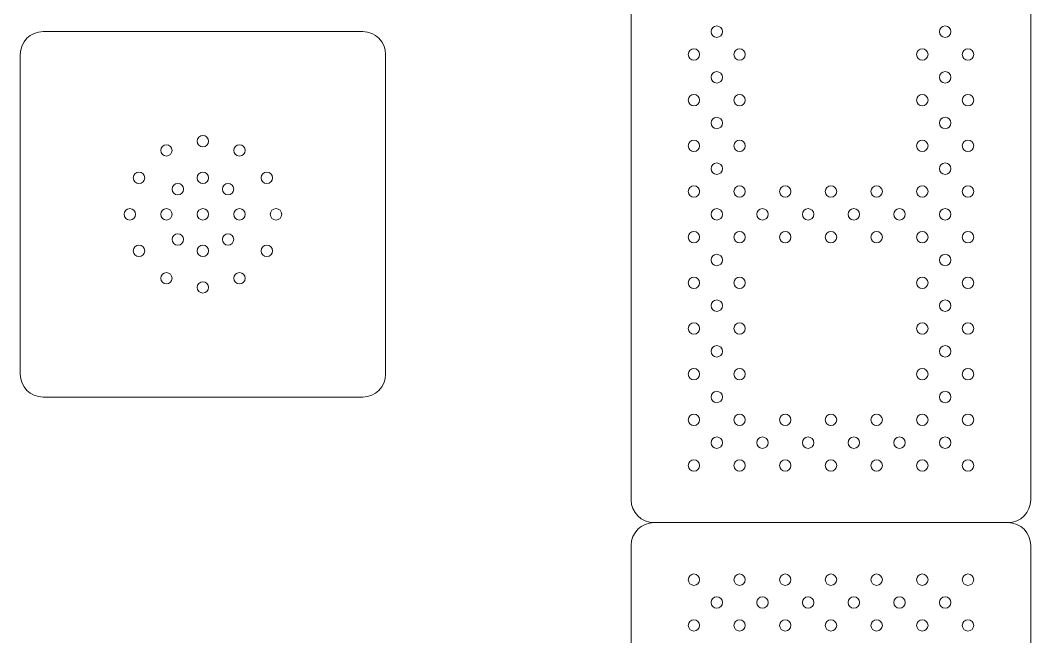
# Model space of a CAD drawing. Header units: inches. Extents: x 300 to 400, y -177 to 73.
# Drawn here: x 354.68 to 376.81, y -157.77 to -144.27 of the extents above; entities that cross this region are included whole.
import ezdxf

# ---------------------------------------------------------------- set-up
doc = ezdxf.new("R2010")
doc.units = ezdxf.units.IN
doc.header["$MEASUREMENT"] = 0
doc.layers.add('ScoreBone', color=5, linetype='Continuous')

msp = doc.modelspace()

# ---------------------------------------------------------------- linework, layer by layer
at = {"layer": 'ScoreBone', "lineweight": 5}
for points in [[(368.057, -154.768), (368.057, -154.768), (368.057, -142.268), (368.057, -142.268)], [(376.807, -142.268), (376.807, -142.268), (376.807, -154.768), (376.807, -154.768)], [(354.682, -145.018), (354.682, -144.742), (354.905, -144.518), (355.182, -144.518)], [(355.182, -144.518), (355.182, -144.518), (362.182, -144.518), (362.182, -144.518)], [(362.182, -144.518), (362.458, -144.518), (362.682, -144.742), (362.682, -145.018)], [(354.682, -152.018), (354.682, -152.018), (354.682, -145.018), (354.682, -145.018)], [(362.682, -145.018), (362.682, -145.018), (362.682, -152.018), (362.682, -152.018)], [(355.182, -152.518), (354.905, -152.518), (354.682, -152.295), (354.682, -152.018)], [(362.682, -152.018), (362.682, -152.295), (362.458, -152.518), (362.182, -152.518)], [(362.182, -152.518), (362.182, -152.518), (355.182, -152.518), (355.182, -152.518)], [(368.557, -155.268), (368.281, -155.268), (368.057, -155.044), (368.057, -154.768)], [(376.807, -154.768), (376.807, -155.044), (376.582, -155.268), (376.307, -155.268)], [(368.057, -155.768), (368.057, -155.492), (368.282, -155.268), (368.557, -155.268)], [(376.307, -155.268), (376.307, -155.268), (368.557, -155.268), (368.557, -155.268)], [(368.557, -155.268), (368.557, -155.268), (376.307, -155.268), (376.307, -155.268)], [(376.307, -155.268), (376.582, -155.268), (376.807, -155.492), (376.807, -155.768)], [(368.057, -168.268), (368.057, -168.268), (368.057, -155.768), (368.057, -155.768)], [(376.807, -155.768), (376.807, -155.768), (376.807, -168.268), (376.807, -168.268)]]:
    msp.add_open_spline(points, degree=3, dxfattribs=at)
for points in [[(370.057, -144.518), (370.057, -144.587), (370, -144.643), (369.932, -144.643), (369.863, -144.643), (369.807, -144.587), (369.807, -144.518), (369.807, -144.449), (369.863, -144.393), (369.932, -144.393), (370, -144.393), (370.057, -144.449), (370.057, -144.518)], [(375.057, -144.518), (375.057, -144.587), (375, -144.643), (374.932, -144.643), (374.863, -144.643), (374.807, -144.587), (374.807, -144.518), (374.807, -144.449), (374.863, -144.393), (374.932, -144.393), (375, -144.393), (375.057, -144.449), (375.057, -144.518)], [(369.557, -145.018), (369.557, -145.087), (369.5, -145.143), (369.432, -145.143), (369.363, -145.143), (369.307, -145.087), (369.307, -145.018), (369.307, -144.949), (369.363, -144.893), (369.432, -144.893), (369.5, -144.893), (369.557, -144.949), (369.557, -145.018)], [(370.557, -145.018), (370.557, -145.087), (370.5, -145.143), (370.432, -145.143), (370.363, -145.143), (370.307, -145.087), (370.307, -145.018), (370.307, -144.949), (370.363, -144.893), (370.432, -144.893), (370.5, -144.893), (370.557, -144.949), (370.557, -145.018)], [(374.557, -145.018), (374.557, -145.087), (374.5, -145.143), (374.432, -145.143), (374.363, -145.143), (374.307, -145.087), (374.307, -145.018), (374.307, -144.949), (374.363, -144.893), (374.432, -144.893), (374.5, -144.893), (374.557, -144.949), (374.557, -145.018)], [(375.557, -145.018), (375.557, -145.087), (375.5, -145.143), (375.432, -145.143), (375.363, -145.143), (375.307, -145.087), (375.307, -145.018), (375.307, -144.949), (375.363, -144.893), (375.432, -144.893), (375.5, -144.893), (375.557, -144.949), (375.557, -145.018)], [(370.057, -145.518), (370.057, -145.587), (370, -145.643), (369.932, -145.643), (369.863, -145.643), (369.807, -145.587), (369.807, -145.518), (369.807, -145.449), (369.863, -145.393), (369.932, -145.393), (370, -145.393), (370.057, -145.449), (370.057, -145.518)], [(375.057, -145.518), (375.057, -145.587), (375, -145.643), (374.932, -145.643), (374.863, -145.643), (374.807, -145.587), (374.807, -145.518), (374.807, -145.449), (374.863, -145.393), (374.932, -145.393), (375, -145.393), (375.057, -145.449), (375.057, -145.518)], [(369.557, -146.018), (369.557, -146.087), (369.5, -146.143), (369.432, -146.143), (369.363, -146.143), (369.307, -146.087), (369.307, -146.018), (369.307, -145.949), (369.363, -145.893), (369.432, -145.893), (369.5, -145.893), (369.557, -145.949), (369.557, -146.018)], [(370.557, -146.018), (370.557, -146.087), (370.5, -146.143), (370.432, -146.143), (370.363, -146.143), (370.307, -146.087), (370.307, -146.018), (370.307, -145.949), (370.363, -145.893), (370.432, -145.893), (370.5, -145.893), (370.557, -145.949), (370.557, -146.018)], [(374.557, -146.018), (374.557, -146.087), (374.5, -146.143), (374.432, -146.143), (374.363, -146.143), (374.307, -146.087), (374.307, -146.018), (374.307, -145.949), (374.363, -145.893), (374.432, -145.893), (374.5, -145.893), (374.557, -145.949), (374.557, -146.018)], [(375.557, -146.018), (375.557, -146.087), (375.5, -146.143), (375.432, -146.143), (375.363, -146.143), (375.307, -146.087), (375.307, -146.018), (375.307, -145.949), (375.363, -145.893), (375.432, -145.893), (375.5, -145.893), (375.557, -145.949), (375.557, -146.018)], [(370.057, -146.518), (370.057, -146.587), (370, -146.643), (369.932, -146.643), (369.863, -146.643), (369.807, -146.587), (369.807, -146.518), (369.807, -146.449), (369.863, -146.393), (369.932, -146.393), (370, -146.393), (370.057, -146.449), (370.057, -146.518)], [(375.057, -146.518), (375.057, -146.587), (375, -146.643), (374.932, -146.643), (374.863, -146.643), (374.807, -146.587), (374.807, -146.518), (374.807, -146.449), (374.863, -146.393), (374.932, -146.393), (375, -146.393), (375.057, -146.449), (375.057, -146.518)], [(358.807, -146.918), (358.807, -146.987), (358.751, -147.043), (358.682, -147.043), (358.612, -147.043), (358.557, -146.987), (358.557, -146.918), (358.557, -146.849), (358.612, -146.793), (358.682, -146.793), (358.751, -146.793), (358.807, -146.849), (358.807, -146.918)], [(369.557, -147.018), (369.557, -147.087), (369.5, -147.143), (369.432, -147.143), (369.363, -147.143), (369.307, -147.087), (369.307, -147.018), (369.307, -146.949), (369.363, -146.893), (369.432, -146.893), (369.5, -146.893), (369.557, -146.949), (369.557, -147.018)], [(370.557, -147.018), (370.557, -147.087), (370.5, -147.143), (370.432, -147.143), (370.363, -147.143), (370.307, -147.087), (370.307, -147.018), (370.307, -146.949), (370.363, -146.893), (370.432, -146.893), (370.5, -146.893), (370.557, -146.949), (370.557, -147.018)], [(374.557, -147.018), (374.557, -147.087), (374.5, -147.143), (374.432, -147.143), (374.363, -147.143), (374.307, -147.087), (374.307, -147.018), (374.307, -146.949), (374.363, -146.893), (374.432, -146.893), (374.5, -146.893), (374.557, -146.949), (374.557, -147.018)], [(375.557, -147.018), (375.557, -147.087), (375.5, -147.143), (375.432, -147.143), (375.363, -147.143), (375.307, -147.087), (375.307, -147.018), (375.307, -146.949), (375.363, -146.893), (375.432, -146.893), (375.5, -146.893), (375.557, -146.949), (375.557, -147.018)], [(358.007, -147.118), (358.007, -147.187), (357.951, -147.243), (357.882, -147.243), (357.813, -147.243), (357.757, -147.187), (357.757, -147.118), (357.757, -147.049), (357.813, -146.993), (357.882, -146.993), (357.951, -146.993), (358.007, -147.049), (358.007, -147.118)], [(359.607, -147.118), (359.607, -147.187), (359.551, -147.243), (359.482, -147.243), (359.413, -147.243), (359.357, -147.187), (359.357, -147.118), (359.357, -147.049), (359.413, -146.993), (359.482, -146.993), (359.551, -146.993), (359.607, -147.049), (359.607, -147.118)], [(370.057, -147.518), (370.057, -147.587), (370, -147.643), (369.932, -147.643), (369.863, -147.643), (369.807, -147.587), (369.807, -147.518), (369.807, -147.449), (369.863, -147.393), (369.932, -147.393), (370, -147.393), (370.057, -147.449), (370.057, -147.518)], [(375.057, -147.518), (375.057, -147.587), (375, -147.643), (374.932, -147.643), (374.863, -147.643), (374.807, -147.587), (374.807, -147.518), (374.807, -147.449), (374.863, -147.393), (374.932, -147.393), (375, -147.393), (375.057, -147.449), (375.057, -147.518)], [(357.407, -147.718), (357.407, -147.787), (357.351, -147.843), (357.282, -147.843), (357.213, -147.843), (357.157, -147.787), (357.157, -147.718), (357.157, -147.649), (357.213, -147.593), (357.282, -147.593), (357.351, -147.593), (357.407, -147.649), (357.407, -147.718)], [(358.807, -147.718), (358.807, -147.787), (358.751, -147.843), (358.682, -147.843), (358.612, -147.843), (358.557, -147.787), (358.557, -147.718), (358.557, -147.649), (358.612, -147.593), (358.682, -147.593), (358.751, -147.593), (358.807, -147.649), (358.807, -147.718)], [(360.207, -147.718), (360.207, -147.787), (360.151, -147.843), (360.082, -147.843), (360.013, -147.843), (359.957, -147.787), (359.957, -147.718), (359.957, -147.649), (360.013, -147.593), (360.082, -147.593), (360.151, -147.593), (360.207, -147.649), (360.207, -147.718)], [(358.257, -147.968), (358.257, -148.037), (358.201, -148.093), (358.132, -148.093), (358.063, -148.093), (358.007, -148.037), (358.007, -147.968), (358.007, -147.899), (358.063, -147.843), (358.132, -147.843), (358.201, -147.843), (358.257, -147.899), (358.257, -147.968)], [(359.357, -147.968), (359.357, -148.037), (359.301, -148.093), (359.232, -148.093), (359.163, -148.093), (359.107, -148.037), (359.107, -147.968), (359.107, -147.899), (359.163, -147.843), (359.232, -147.843), (359.301, -147.843), (359.357, -147.899), (359.357, -147.968)], [(369.557, -148.018), (369.557, -148.087), (369.5, -148.143), (369.432, -148.143), (369.363, -148.143), (369.307, -148.087), (369.307, -148.018), (369.307, -147.949), (369.363, -147.893), (369.432, -147.893), (369.5, -147.893), (369.557, -147.949), (369.557, -148.018)], [(370.557, -148.018), (370.557, -148.087), (370.5, -148.143), (370.432, -148.143), (370.363, -148.143), (370.307, -148.087), (370.307, -148.018), (370.307, -147.949), (370.363, -147.893), (370.432, -147.893), (370.5, -147.893), (370.557, -147.949), (370.557, -148.018)], [(371.557, -148.018), (371.557, -148.087), (371.5, -148.143), (371.432, -148.143), (371.363, -148.143), (371.307, -148.087), (371.307, -148.018), (371.307, -147.949), (371.363, -147.893), (371.432, -147.893), (371.5, -147.893), (371.557, -147.949), (371.557, -148.018)], [(372.557, -148.018), (372.557, -148.087), (372.5, -148.143), (372.432, -148.143), (372.363, -148.143), (372.307, -148.087), (372.307, -148.018), (372.307, -147.949), (372.363, -147.893), (372.432, -147.893), (372.5, -147.893), (372.557, -147.949), (372.557, -148.018)], [(373.557, -148.018), (373.557, -148.087), (373.5, -148.143), (373.432, -148.143), (373.363, -148.143), (373.307, -148.087), (373.307, -148.018), (373.307, -147.949), (373.363, -147.893), (373.432, -147.893), (373.5, -147.893), (373.557, -147.949), (373.557, -148.018)], [(374.557, -148.018), (374.557, -148.087), (374.5, -148.143), (374.432, -148.143), (374.363, -148.143), (374.307, -148.087), (374.307, -148.018), (374.307, -147.949), (374.363, -147.893), (374.432, -147.893), (374.5, -147.893), (374.557, -147.949), (374.557, -148.018)], [(375.557, -148.018), (375.557, -148.087), (375.5, -148.143), (375.432, -148.143), (375.363, -148.143), (375.307, -148.087), (375.307, -148.018), (375.307, -147.949), (375.363, -147.893), (375.432, -147.893), (375.5, -147.893), (375.557, -147.949), (375.557, -148.018)], [(357.207, -148.518), (357.207, -148.588), (357.151, -148.643), (357.082, -148.643), (357.013, -148.643), (356.957, -148.588), (356.957, -148.518), (356.957, -148.449), (357.013, -148.393), (357.082, -148.393), (357.151, -148.393), (357.207, -148.449), (357.207, -148.518)], [(358.007, -148.518), (358.007, -148.588), (357.951, -148.643), (357.882, -148.643), (357.813, -148.643), (357.757, -148.588), (357.757, -148.518), (357.757, -148.449), (357.813, -148.393), (357.882, -148.393), (357.951, -148.393), (358.007, -148.449), (358.007, -148.518)], [(358.807, -148.518), (358.807, -148.588), (358.751, -148.643), (358.682, -148.643), (358.612, -148.643), (358.557, -148.588), (358.557, -148.518), (358.557, -148.449), (358.612, -148.393), (358.682, -148.393), (358.751, -148.393), (358.807, -148.449), (358.807, -148.518)], [(359.607, -148.518), (359.607, -148.588), (359.551, -148.643), (359.482, -148.643), (359.413, -148.643), (359.357, -148.588), (359.357, -148.518), (359.357, -148.449), (359.413, -148.393), (359.482, -148.393), (359.551, -148.393), (359.607, -148.449), (359.607, -148.518)], [(360.407, -148.518), (360.407, -148.588), (360.351, -148.643), (360.282, -148.643), (360.213, -148.643), (360.157, -148.588), (360.157, -148.518), (360.157, -148.449), (360.213, -148.393), (360.282, -148.393), (360.351, -148.393), (360.407, -148.449), (360.407, -148.518)], [(370.057, -148.518), (370.057, -148.587), (370, -148.643), (369.932, -148.643), (369.863, -148.643), (369.807, -148.587), (369.807, -148.518), (369.807, -148.449), (369.863, -148.393), (369.932, -148.393), (370, -148.393), (370.057, -148.449), (370.057, -148.518)], [(371.057, -148.518), (371.057, -148.587), (371, -148.643), (370.932, -148.643), (370.863, -148.643), (370.807, -148.587), (370.807, -148.518), (370.807, -148.449), (370.863, -148.393), (370.932, -148.393), (371, -148.393), (371.057, -148.449), (371.057, -148.518)], [(372.057, -148.518), (372.057, -148.587), (372, -148.643), (371.932, -148.643), (371.863, -148.643), (371.807, -148.587), (371.807, -148.518), (371.807, -148.449), (371.863, -148.393), (371.932, -148.393), (372, -148.393), (372.057, -148.449), (372.057, -148.518)], [(373.057, -148.518), (373.057, -148.587), (373, -148.643), (372.932, -148.643), (372.863, -148.643), (372.807, -148.587), (372.807, -148.518), (372.807, -148.449), (372.863, -148.393), (372.932, -148.393), (373, -148.393), (373.057, -148.449), (373.057, -148.518)], [(374.057, -148.518), (374.057, -148.587), (374, -148.643), (373.932, -148.643), (373.863, -148.643), (373.807, -148.587), (373.807, -148.518), (373.807, -148.449), (373.863, -148.393), (373.932, -148.393), (374, -148.393), (374.057, -148.449), (374.057, -148.518)], [(375.057, -148.518), (375.057, -148.587), (375, -148.643), (374.932, -148.643), (374.863, -148.643), (374.807, -148.587), (374.807, -148.518), (374.807, -148.449), (374.863, -148.393), (374.932, -148.393), (375, -148.393), (375.057, -148.449), (375.057, -148.518)], [(369.557, -149.018), (369.557, -149.087), (369.5, -149.143), (369.432, -149.143), (369.363, -149.143), (369.307, -149.087), (369.307, -149.018), (369.307, -148.949), (369.363, -148.893), (369.432, -148.893), (369.5, -148.893), (369.557, -148.949), (369.557, -149.018)], [(370.557, -149.018), (370.557, -149.087), (370.5, -149.143), (370.432, -149.143), (370.363, -149.143), (370.307, -149.087), (370.307, -149.018), (370.307, -148.949), (370.363, -148.893), (370.432, -148.893), (370.5, -148.893), (370.557, -148.949), (370.557, -149.018)], [(371.557, -149.018), (371.557, -149.087), (371.5, -149.143), (371.432, -149.143), (371.363, -149.143), (371.307, -149.087), (371.307, -149.018), (371.307, -148.949), (371.363, -148.893), (371.432, -148.893), (371.5, -148.893), (371.557, -148.949), (371.557, -149.018)], [(372.557, -149.018), (372.557, -149.087), (372.5, -149.143), (372.432, -149.143), (372.363, -149.143), (372.307, -149.087), (372.307, -149.018), (372.307, -148.949), (372.363, -148.893), (372.432, -148.893), (372.5, -148.893), (372.557, -148.949), (372.557, -149.018)], [(373.557, -149.018), (373.557, -149.087), (373.5, -149.143), (373.432, -149.143), (373.363, -149.143), (373.307, -149.087), (373.307, -149.018), (373.307, -148.949), (373.363, -148.893), (373.432, -148.893), (373.5, -148.893), (373.557, -148.949), (373.557, -149.018)], [(374.557, -149.018), (374.557, -149.087), (374.5, -149.143), (374.432, -149.143), (374.363, -149.143), (374.307, -149.087), (374.307, -149.018), (374.307, -148.949), (374.363, -148.893), (374.432, -148.893), (374.5, -148.893), (374.557, -148.949), (374.557, -149.018)], [(375.557, -149.018), (375.557, -149.087), (375.5, -149.143), (375.432, -149.143), (375.363, -149.143), (375.307, -149.087), (375.307, -149.018), (375.307, -148.949), (375.363, -148.893), (375.432, -148.893), (375.5, -148.893), (375.557, -148.949), (375.557, -149.018)], [(358.257, -149.068), (358.257, -149.137), (358.201, -149.193), (358.132, -149.193), (358.063, -149.193), (358.007, -149.137), (358.007, -149.068), (358.007, -148.999), (358.063, -148.943), (358.132, -148.943), (358.201, -148.943), (358.257, -148.999), (358.257, -149.068)], [(359.357, -149.068), (359.357, -149.137), (359.301, -149.193), (359.232, -149.193), (359.163, -149.193), (359.107, -149.137), (359.107, -149.068), (359.107, -148.999), (359.163, -148.943), (359.232, -148.943), (359.301, -148.943), (359.357, -148.999), (359.357, -149.068)], [(357.407, -149.318), (357.407, -149.387), (357.351, -149.443), (357.282, -149.443), (357.213, -149.443), (357.157, -149.387), (357.157, -149.318), (357.157, -149.249), (357.213, -149.193), (357.282, -149.193), (357.351, -149.193), (357.407, -149.249), (357.407, -149.318)], [(358.807, -149.318), (358.807, -149.387), (358.751, -149.443), (358.682, -149.443), (358.612, -149.443), (358.557, -149.387), (358.557, -149.318), (358.557, -149.249), (358.612, -149.193), (358.682, -149.193), (358.751, -149.193), (358.807, -149.249), (358.807, -149.318)], [(360.207, -149.318), (360.207, -149.387), (360.151, -149.443), (360.082, -149.443), (360.013, -149.443), (359.957, -149.387), (359.957, -149.318), (359.957, -149.249), (360.013, -149.193), (360.082, -149.193), (360.151, -149.193), (360.207, -149.249), (360.207, -149.318)], [(370.057, -149.518), (370.057, -149.587), (370, -149.643), (369.932, -149.643), (369.863, -149.643), (369.807, -149.587), (369.807, -149.518), (369.807, -149.449), (369.863, -149.393), (369.932, -149.393), (370, -149.393), (370.057, -149.449), (370.057, -149.518)], [(375.057, -149.518), (375.057, -149.587), (375, -149.643), (374.932, -149.643), (374.863, -149.643), (374.807, -149.587), (374.807, -149.518), (374.807, -149.449), (374.863, -149.393), (374.932, -149.393), (375, -149.393), (375.057, -149.449), (375.057, -149.518)], [(358.007, -149.918), (358.007, -149.987), (357.951, -150.043), (357.882, -150.043), (357.813, -150.043), (357.757, -149.987), (357.757, -149.918), (357.757, -149.849), (357.813, -149.793), (357.882, -149.793), (357.951, -149.793), (358.007, -149.849), (358.007, -149.918)], [(358.807, -150.118), (358.807, -150.187), (358.751, -150.243), (358.682, -150.243), (358.612, -150.243), (358.557, -150.187), (358.557, -150.118), (358.557, -150.049), (358.612, -149.993), (358.682, -149.993), (358.751, -149.993), (358.807, -150.049), (358.807, -150.118)], [(359.607, -149.918), (359.607, -149.987), (359.551, -150.043), (359.482, -150.043), (359.413, -150.043), (359.357, -149.987), (359.357, -149.918), (359.357, -149.849), (359.413, -149.793), (359.482, -149.793), (359.551, -149.793), (359.607, -149.849), (359.607, -149.918)], [(369.557, -150.018), (369.557, -150.087), (369.5, -150.143), (369.432, -150.143), (369.363, -150.143), (369.307, -150.087), (369.307, -150.018), (369.307, -149.949), (369.363, -149.893), (369.432, -149.893), (369.5, -149.893), (369.557, -149.949), (369.557, -150.018)], [(369.557, -150.018), (369.557, -150.087), (369.5, -150.143), (369.432, -150.143), (369.363, -150.143), (369.307, -150.087), (369.307, -150.018), (369.307, -149.949), (369.363, -149.893), (369.432, -149.893), (369.5, -149.893), (369.557, -149.949), (369.557, -150.018)], [(370.557, -150.018), (370.557, -150.087), (370.5, -150.143), (370.432, -150.143), (370.363, -150.143), (370.307, -150.087), (370.307, -150.018), (370.307, -149.949), (370.363, -149.893), (370.432, -149.893), (370.5, -149.893), (370.557, -149.949), (370.557, -150.018)], [(370.557, -150.018), (370.557, -150.087), (370.5, -150.143), (370.432, -150.143), (370.363, -150.143), (370.307, -150.087), (370.307, -150.018), (370.307, -149.949), (370.363, -149.893), (370.432, -149.893), (370.5, -149.893), (370.557, -149.949), (370.557, -150.018)], [(374.557, -150.018), (374.557, -150.087), (374.5, -150.143), (374.432, -150.143), (374.363, -150.143), (374.307, -150.087), (374.307, -150.018), (374.307, -149.949), (374.363, -149.893), (374.432, -149.893), (374.5, -149.893), (374.557, -149.949), (374.557, -150.018)], [(374.557, -150.018), (374.557, -150.087), (374.5, -150.143), (374.432, -150.143), (374.363, -150.143), (374.307, -150.087), (374.307, -150.018), (374.307, -149.949), (374.363, -149.893), (374.432, -149.893), (374.5, -149.893), (374.557, -149.949), (374.557, -150.018)], [(375.557, -150.018), (375.557, -150.087), (375.5, -150.143), (375.432, -150.143), (375.363, -150.143), (375.307, -150.087), (375.307, -150.018), (375.307, -149.949), (375.363, -149.893), (375.432, -149.893), (375.5, -149.893), (375.557, -149.949), (375.557, -150.018)], [(375.557, -150.018), (375.557, -150.087), (375.5, -150.143), (375.432, -150.143), (375.363, -150.143), (375.307, -150.087), (375.307, -150.018), (375.307, -149.949), (375.363, -149.893), (375.432, -149.893), (375.5, -149.893), (375.557, -149.949), (375.557, -150.018)], [(370.057, -150.518), (370.057, -150.587), (370, -150.643), (369.932, -150.643), (369.863, -150.643), (369.807, -150.587), (369.807, -150.518), (369.807, -150.449), (369.863, -150.393), (369.932, -150.393), (370, -150.393), (370.057, -150.449), (370.057, -150.518)], [(370.057, -150.518), (370.057, -150.587), (370, -150.643), (369.932, -150.643), (369.863, -150.643), (369.807, -150.587), (369.807, -150.518), (369.807, -150.449), (369.863, -150.393), (369.932, -150.393), (370, -150.393), (370.057, -150.449), (370.057, -150.518)], [(375.057, -150.518), (375.057, -150.587), (375, -150.643), (374.932, -150.643), (374.863, -150.643), (374.807, -150.587), (374.807, -150.518), (374.807, -150.449), (374.863, -150.393), (374.932, -150.393), (375, -150.393), (375.057, -150.449), (375.057, -150.518)], [(375.057, -150.518), (375.057, -150.587), (375, -150.643), (374.932, -150.643), (374.863, -150.643), (374.807, -150.587), (374.807, -150.518), (374.807, -150.449), (374.863, -150.393), (374.932, -150.393), (375, -150.393), (375.057, -150.449), (375.057, -150.518)], [(369.557, -151.018), (369.557, -151.087), (369.5, -151.143), (369.432, -151.143), (369.363, -151.143), (369.307, -151.087), (369.307, -151.018), (369.307, -150.949), (369.363, -150.893), (369.432, -150.893), (369.5, -150.893), (369.557, -150.949), (369.557, -151.018)], [(370.557, -151.018), (370.557, -151.087), (370.5, -151.143), (370.432, -151.143), (370.363, -151.143), (370.307, -151.087), (370.307, -151.018), (370.307, -150.949), (370.363, -150.893), (370.432, -150.893), (370.5, -150.893), (370.557, -150.949), (370.557, -151.018)], [(374.557, -151.018), (374.557, -151.087), (374.5, -151.143), (374.432, -151.143), (374.363, -151.143), (374.307, -151.087), (374.307, -151.018), (374.307, -150.949), (374.363, -150.893), (374.432, -150.893), (374.5, -150.893), (374.557, -150.949), (374.557, -151.018)], [(375.557, -151.018), (375.557, -151.087), (375.5, -151.143), (375.432, -151.143), (375.363, -151.143), (375.307, -151.087), (375.307, -151.018), (375.307, -150.949), (375.363, -150.893), (375.432, -150.893), (375.5, -150.893), (375.557, -150.949), (375.557, -151.018)], [(370.057, -151.518), (370.057, -151.587), (370, -151.643), (369.932, -151.643), (369.863, -151.643), (369.807, -151.587), (369.807, -151.518), (369.807, -151.449), (369.863, -151.393), (369.932, -151.393), (370, -151.393), (370.057, -151.449), (370.057, -151.518)], [(375.057, -151.518), (375.057, -151.587), (375, -151.643), (374.932, -151.643), (374.863, -151.643), (374.807, -151.587), (374.807, -151.518), (374.807, -151.449), (374.863, -151.393), (374.932, -151.393), (375, -151.393), (375.057, -151.449), (375.057, -151.518)], [(369.557, -152.018), (369.557, -152.087), (369.5, -152.143), (369.432, -152.143), (369.363, -152.143), (369.307, -152.087), (369.307, -152.018), (369.307, -151.949), (369.363, -151.893), (369.432, -151.893), (369.5, -151.893), (369.557, -151.949), (369.557, -152.018)], [(370.557, -152.018), (370.557, -152.087), (370.5, -152.143), (370.432, -152.143), (370.363, -152.143), (370.307, -152.087), (370.307, -152.018), (370.307, -151.949), (370.363, -151.893), (370.432, -151.893), (370.5, -151.893), (370.557, -151.949), (370.557, -152.018)], [(374.557, -152.018), (374.557, -152.087), (374.5, -152.143), (374.432, -152.143), (374.363, -152.143), (374.307, -152.087), (374.307, -152.018), (374.307, -151.949), (374.363, -151.893), (374.432, -151.893), (374.5, -151.893), (374.557, -151.949), (374.557, -152.018)], [(375.557, -152.018), (375.557, -152.087), (375.5, -152.143), (375.432, -152.143), (375.363, -152.143), (375.307, -152.087), (375.307, -152.018), (375.307, -151.949), (375.363, -151.893), (375.432, -151.893), (375.5, -151.893), (375.557, -151.949), (375.557, -152.018)], [(370.057, -152.518), (370.057, -152.587), (370, -152.643), (369.932, -152.643), (369.863, -152.643), (369.807, -152.587), (369.807, -152.518), (369.807, -152.449), (369.863, -152.393), (369.932, -152.393), (370, -152.393), (370.057, -152.449), (370.057, -152.518)], [(375.057, -152.518), (375.057, -152.587), (375, -152.643), (374.932, -152.643), (374.863, -152.643), (374.807, -152.587), (374.807, -152.518), (374.807, -152.449), (374.863, -152.393), (374.932, -152.393), (375, -152.393), (375.057, -152.449), (375.057, -152.518)], [(369.557, -153.018), (369.557, -153.087), (369.5, -153.143), (369.432, -153.143), (369.363, -153.143), (369.307, -153.087), (369.307, -153.018), (369.307, -152.949), (369.363, -152.893), (369.432, -152.893), (369.5, -152.893), (369.557, -152.949), (369.557, -153.018)], [(370.557, -153.018), (370.557, -153.087), (370.5, -153.143), (370.432, -153.143), (370.363, -153.143), (370.307, -153.087), (370.307, -153.018), (370.307, -152.949), (370.363, -152.893), (370.432, -152.893), (370.5, -152.893), (370.557, -152.949), (370.557, -153.018)], [(371.557, -153.018), (371.557, -153.087), (371.5, -153.143), (371.432, -153.143), (371.363, -153.143), (371.307, -153.087), (371.307, -153.018), (371.307, -152.949), (371.363, -152.893), (371.432, -152.893), (371.5, -152.893), (371.557, -152.949), (371.557, -153.018)], [(372.557, -153.018), (372.557, -153.087), (372.5, -153.143), (372.432, -153.143), (372.363, -153.143), (372.307, -153.087), (372.307, -153.018), (372.307, -152.949), (372.363, -152.893), (372.432, -152.893), (372.5, -152.893), (372.557, -152.949), (372.557, -153.018)], [(373.557, -153.018), (373.557, -153.087), (373.5, -153.143), (373.432, -153.143), (373.363, -153.143), (373.307, -153.087), (373.307, -153.018), (373.307, -152.949), (373.363, -152.893), (373.432, -152.893), (373.5, -152.893), (373.557, -152.949), (373.557, -153.018)], [(374.557, -153.018), (374.557, -153.087), (374.5, -153.143), (374.432, -153.143), (374.363, -153.143), (374.307, -153.087), (374.307, -153.018), (374.307, -152.949), (374.363, -152.893), (374.432, -152.893), (374.5, -152.893), (374.557, -152.949), (374.557, -153.018)], [(375.557, -153.018), (375.557, -153.087), (375.5, -153.143), (375.432, -153.143), (375.363, -153.143), (375.307, -153.087), (375.307, -153.018), (375.307, -152.949), (375.363, -152.893), (375.432, -152.893), (375.5, -152.893), (375.557, -152.949), (375.557, -153.018)], [(370.057, -153.518), (370.057, -153.587), (370, -153.643), (369.932, -153.643), (369.863, -153.643), (369.807, -153.587), (369.807, -153.518), (369.807, -153.449), (369.863, -153.393), (369.932, -153.393), (370, -153.393), (370.057, -153.449), (370.057, -153.518)], [(371.057, -153.518), (371.057, -153.587), (371, -153.643), (370.932, -153.643), (370.863, -153.643), (370.807, -153.587), (370.807, -153.518), (370.807, -153.449), (370.863, -153.393), (370.932, -153.393), (371, -153.393), (371.057, -153.449), (371.057, -153.518)], [(372.057, -153.518), (372.057, -153.587), (372, -153.643), (371.932, -153.643), (371.863, -153.643), (371.807, -153.587), (371.807, -153.518), (371.807, -153.449), (371.863, -153.393), (371.932, -153.393), (372, -153.393), (372.057, -153.449), (372.057, -153.518)], [(373.057, -153.518), (373.057, -153.587), (373, -153.643), (372.932, -153.643), (372.863, -153.643), (372.807, -153.587), (372.807, -153.518), (372.807, -153.449), (372.863, -153.393), (372.932, -153.393), (373, -153.393), (373.057, -153.449), (373.057, -153.518)], [(374.057, -153.518), (374.057, -153.587), (374, -153.643), (373.932, -153.643), (373.863, -153.643), (373.807, -153.587), (373.807, -153.518), (373.807, -153.449), (373.863, -153.393), (373.932, -153.393), (374, -153.393), (374.057, -153.449), (374.057, -153.518)], [(375.057, -153.518), (375.057, -153.587), (375, -153.643), (374.932, -153.643), (374.863, -153.643), (374.807, -153.587), (374.807, -153.518), (374.807, -153.449), (374.863, -153.393), (374.932, -153.393), (375, -153.393), (375.057, -153.449), (375.057, -153.518)], [(369.557, -154.018), (369.557, -154.087), (369.5, -154.143), (369.432, -154.143), (369.363, -154.143), (369.307, -154.087), (369.307, -154.018), (369.307, -153.949), (369.363, -153.893), (369.432, -153.893), (369.5, -153.893), (369.557, -153.949), (369.557, -154.018)], [(370.557, -154.018), (370.557, -154.087), (370.5, -154.143), (370.432, -154.143), (370.363, -154.143), (370.307, -154.087), (370.307, -154.018), (370.307, -153.949), (370.363, -153.893), (370.432, -153.893), (370.5, -153.893), (370.557, -153.949), (370.557, -154.018)], [(371.557, -154.018), (371.557, -154.087), (371.5, -154.143), (371.432, -154.143), (371.363, -154.143), (371.307, -154.087), (371.307, -154.018), (371.307, -153.949), (371.363, -153.893), (371.432, -153.893), (371.5, -153.893), (371.557, -153.949), (371.557, -154.018)], [(372.557, -154.018), (372.557, -154.087), (372.5, -154.143), (372.432, -154.143), (372.363, -154.143), (372.307, -154.087), (372.307, -154.018), (372.307, -153.949), (372.363, -153.893), (372.432, -153.893), (372.5, -153.893), (372.557, -153.949), (372.557, -154.018)], [(373.557, -154.018), (373.557, -154.087), (373.5, -154.143), (373.432, -154.143), (373.363, -154.143), (373.307, -154.087), (373.307, -154.018), (373.307, -153.949), (373.363, -153.893), (373.432, -153.893), (373.5, -153.893), (373.557, -153.949), (373.557, -154.018)], [(374.557, -154.018), (374.557, -154.087), (374.5, -154.143), (374.432, -154.143), (374.363, -154.143), (374.307, -154.087), (374.307, -154.018), (374.307, -153.949), (374.363, -153.893), (374.432, -153.893), (374.5, -153.893), (374.557, -153.949), (374.557, -154.018)], [(375.557, -154.018), (375.557, -154.087), (375.5, -154.143), (375.432, -154.143), (375.363, -154.143), (375.307, -154.087), (375.307, -154.018), (375.307, -153.949), (375.363, -153.893), (375.432, -153.893), (375.5, -153.893), (375.557, -153.949), (375.557, -154.018)], [(369.557, -156.518), (369.557, -156.587), (369.5, -156.643), (369.432, -156.643), (369.364, -156.643), (369.307, -156.587), (369.307, -156.518), (369.307, -156.449), (369.364, -156.393), (369.432, -156.393), (369.5, -156.393), (369.557, -156.449), (369.557, -156.518)], [(370.557, -156.518), (370.557, -156.587), (370.5, -156.643), (370.432, -156.643), (370.364, -156.643), (370.307, -156.587), (370.307, -156.518), (370.307, -156.449), (370.364, -156.393), (370.432, -156.393), (370.5, -156.393), (370.557, -156.449), (370.557, -156.518)], [(371.557, -156.518), (371.557, -156.587), (371.5, -156.643), (371.432, -156.643), (371.364, -156.643), (371.307, -156.587), (371.307, -156.518), (371.307, -156.449), (371.364, -156.393), (371.432, -156.393), (371.5, -156.393), (371.557, -156.449), (371.557, -156.518)], [(372.557, -156.518), (372.557, -156.587), (372.5, -156.643), (372.432, -156.643), (372.364, -156.643), (372.307, -156.587), (372.307, -156.518), (372.307, -156.449), (372.364, -156.393), (372.432, -156.393), (372.5, -156.393), (372.557, -156.449), (372.557, -156.518)], [(373.557, -156.518), (373.557, -156.587), (373.5, -156.643), (373.432, -156.643), (373.364, -156.643), (373.307, -156.587), (373.307, -156.518), (373.307, -156.449), (373.364, -156.393), (373.432, -156.393), (373.5, -156.393), (373.557, -156.449), (373.557, -156.518)], [(374.557, -156.518), (374.557, -156.587), (374.5, -156.643), (374.432, -156.643), (374.364, -156.643), (374.307, -156.587), (374.307, -156.518), (374.307, -156.449), (374.364, -156.393), (374.432, -156.393), (374.5, -156.393), (374.557, -156.449), (374.557, -156.518)], [(375.557, -156.518), (375.557, -156.587), (375.5, -156.643), (375.432, -156.643), (375.364, -156.643), (375.307, -156.587), (375.307, -156.518), (375.307, -156.449), (375.364, -156.393), (375.432, -156.393), (375.5, -156.393), (375.557, -156.449), (375.557, -156.518)], [(370.057, -157.018), (370.057, -157.087), (370, -157.143), (369.932, -157.143), (369.864, -157.143), (369.807, -157.087), (369.807, -157.018), (369.807, -156.949), (369.864, -156.893), (369.932, -156.893), (370, -156.893), (370.057, -156.949), (370.057, -157.018)], [(371.057, -157.018), (371.057, -157.087), (371, -157.143), (370.932, -157.143), (370.864, -157.143), (370.807, -157.087), (370.807, -157.018), (370.807, -156.949), (370.864, -156.893), (370.932, -156.893), (371, -156.893), (371.057, -156.949), (371.057, -157.018)], [(372.057, -157.018), (372.057, -157.087), (372, -157.143), (371.932, -157.143), (371.864, -157.143), (371.807, -157.087), (371.807, -157.018), (371.807, -156.949), (371.864, -156.893), (371.932, -156.893), (372, -156.893), (372.057, -156.949), (372.057, -157.018)], [(373.057, -157.018), (373.057, -157.087), (373, -157.143), (372.932, -157.143), (372.864, -157.143), (372.807, -157.087), (372.807, -157.018), (372.807, -156.949), (372.864, -156.893), (372.932, -156.893), (373, -156.893), (373.057, -156.949), (373.057, -157.018)], [(374.057, -157.018), (374.057, -157.087), (374, -157.143), (373.932, -157.143), (373.864, -157.143), (373.807, -157.087), (373.807, -157.018), (373.807, -156.949), (373.864, -156.893), (373.932, -156.893), (374, -156.893), (374.057, -156.949), (374.057, -157.018)], [(375.057, -157.018), (375.057, -157.087), (375, -157.143), (374.932, -157.143), (374.864, -157.143), (374.807, -157.087), (374.807, -157.018), (374.807, -156.949), (374.864, -156.893), (374.932, -156.893), (375, -156.893), (375.057, -156.949), (375.057, -157.018)], [(369.557, -157.518), (369.557, -157.587), (369.5, -157.643), (369.432, -157.643), (369.364, -157.643), (369.307, -157.587), (369.307, -157.518), (369.307, -157.449), (369.364, -157.393), (369.432, -157.393), (369.5, -157.393), (369.557, -157.449), (369.557, -157.518)], [(370.557, -157.518), (370.557, -157.587), (370.5, -157.643), (370.432, -157.643), (370.364, -157.643), (370.307, -157.587), (370.307, -157.518), (370.307, -157.449), (370.364, -157.393), (370.432, -157.393), (370.5, -157.393), (370.557, -157.449), (370.557, -157.518)], [(371.557, -157.518), (371.557, -157.587), (371.5, -157.643), (371.432, -157.643), (371.364, -157.643), (371.307, -157.587), (371.307, -157.518), (371.307, -157.449), (371.364, -157.393), (371.432, -157.393), (371.5, -157.393), (371.557, -157.449), (371.557, -157.518)], [(372.557, -157.518), (372.557, -157.587), (372.5, -157.643), (372.432, -157.643), (372.364, -157.643), (372.307, -157.587), (372.307, -157.518), (372.307, -157.449), (372.364, -157.393), (372.432, -157.393), (372.5, -157.393), (372.557, -157.449), (372.557, -157.518)], [(373.557, -157.518), (373.557, -157.587), (373.5, -157.643), (373.432, -157.643), (373.364, -157.643), (373.307, -157.587), (373.307, -157.518), (373.307, -157.449), (373.364, -157.393), (373.432, -157.393), (373.5, -157.393), (373.557, -157.449), (373.557, -157.518)], [(374.557, -157.518), (374.557, -157.587), (374.5, -157.643), (374.432, -157.643), (374.364, -157.643), (374.307, -157.587), (374.307, -157.518), (374.307, -157.449), (374.364, -157.393), (374.432, -157.393), (374.5, -157.393), (374.557, -157.449), (374.557, -157.518)], [(375.557, -157.518), (375.557, -157.587), (375.5, -157.643), (375.432, -157.643), (375.364, -157.643), (375.307, -157.587), (375.307, -157.518), (375.307, -157.449), (375.364, -157.393), (375.432, -157.393), (375.5, -157.393), (375.557, -157.449), (375.557, -157.518)]]:
    msp.add_open_spline(points, degree=3, knots=[0, 0, 0, 0, 1, 1, 1, 2, 2, 2, 3, 3, 3, 4, 4, 4, 4], dxfattribs=at)

doc.saveas('drawing.dxf')
